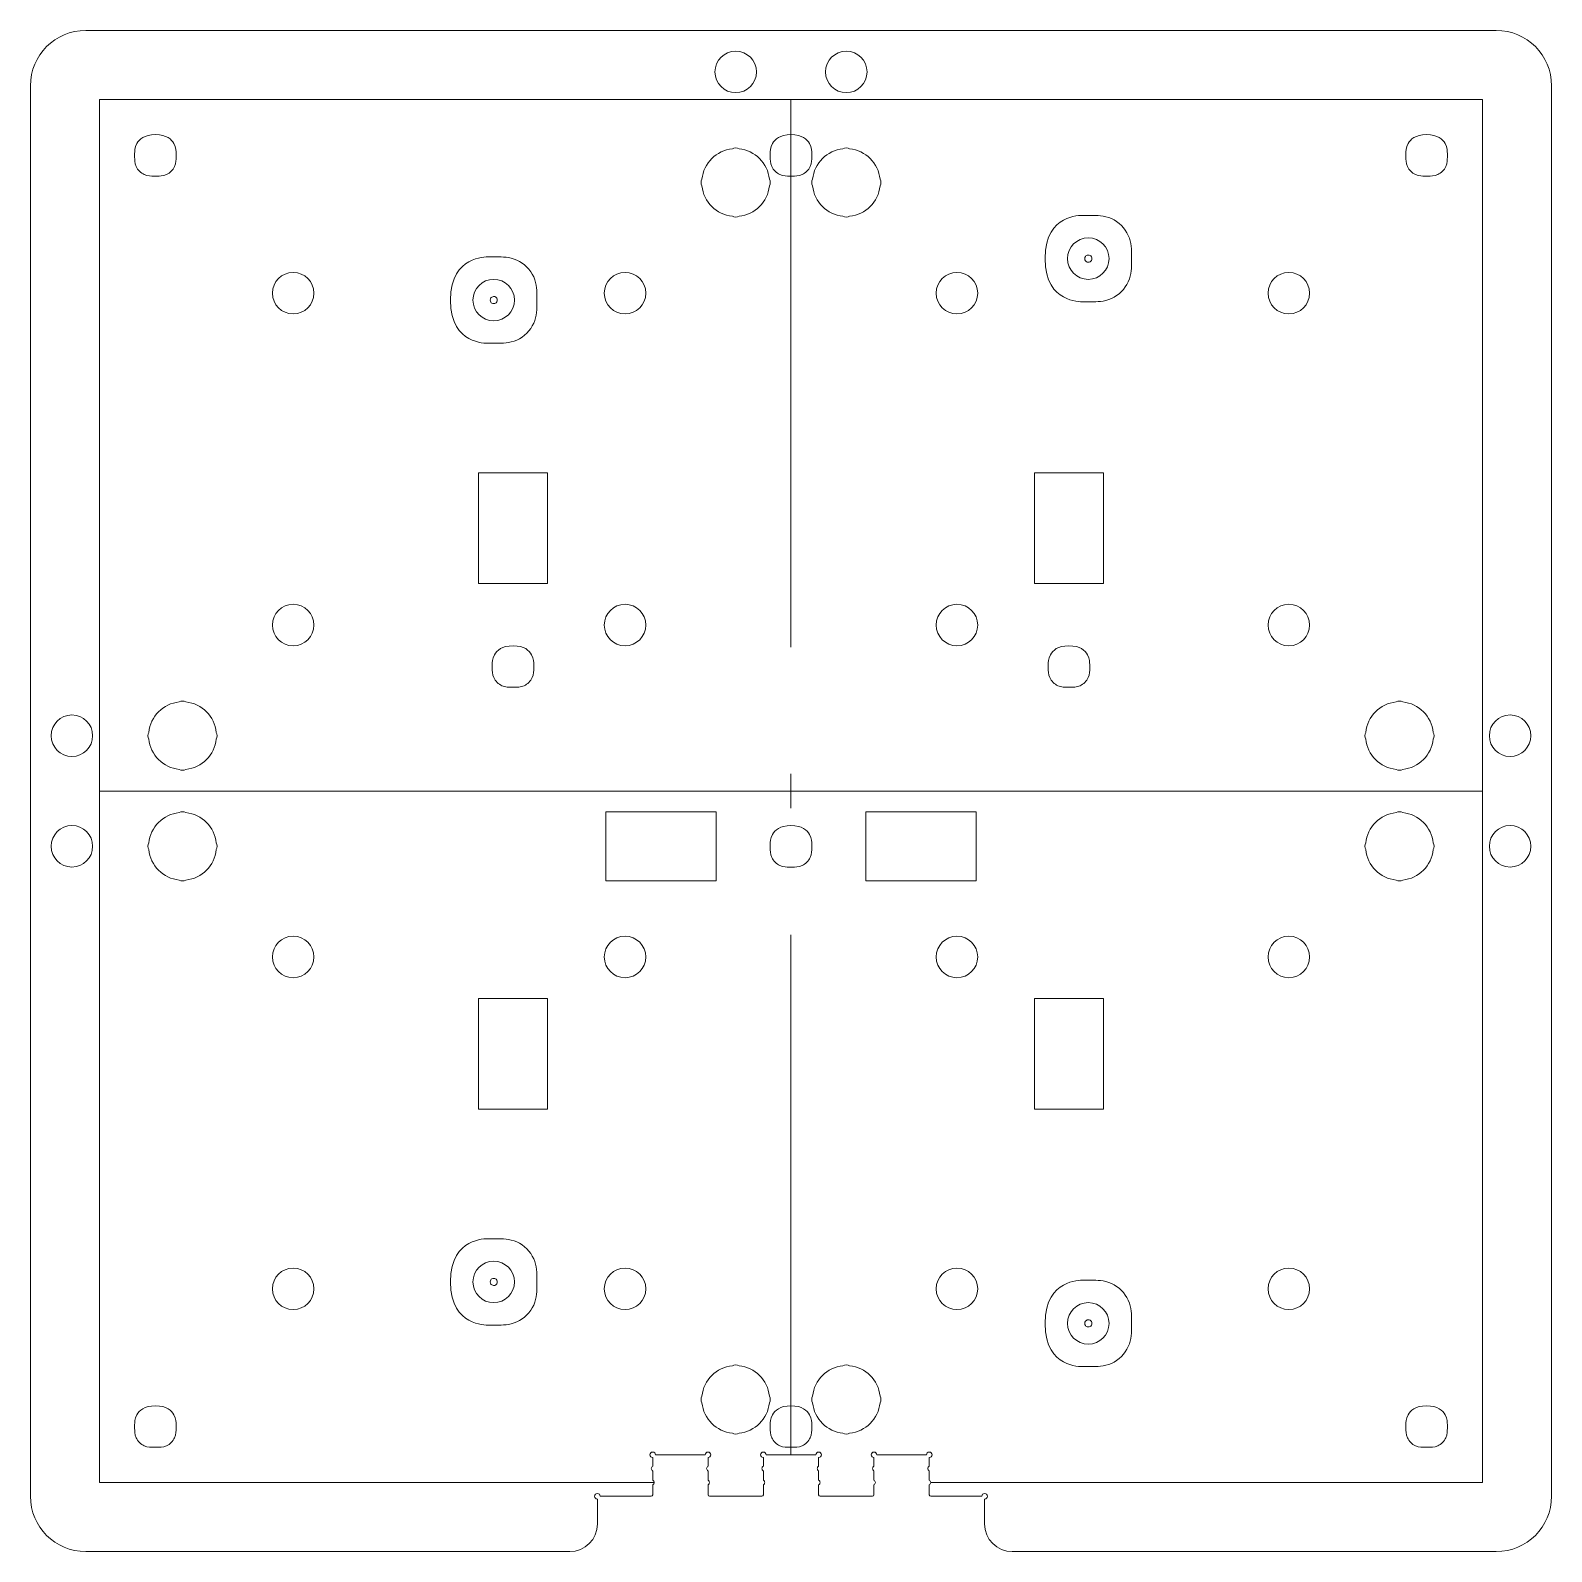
# Model space of a CAD drawing. Header units: millimetres. Extents: x -55 to 55, y -55 to 55.
import ezdxf

# ---------------------------------------------------------------- set-up
doc = ezdxf.new("R2010")
doc.units = ezdxf.units.MM
for name, color, linetype, lineweight, true_color in [('CuttingLines_0p003mm', 5, 'CONTINUOUS', 0, 0x0000ff), ('VectorLines_Heavy_0p003mm', 1, 'CONTINUOUS', 0, 0xff0000), ('VectorLines_Light_0p003mm', 6, 'CONTINUOUS', 0, 0xff00ff)]:
    doc.layers.add(name, color=color, linetype=linetype, lineweight=lineweight, true_color=true_color)

# ---------------------------------------------------------------- blocks, each defined once
blk = doc.blocks.new('HBP_MakerGear_Enhanced_Y_Holes_CL')
at = {"layer": 'CuttingLines_0p003mm'}
for centre in [(21.5, 38.5), (-21.5, 35.5), (-21.5, -35.5), (21.5, -38.5)]:
    blk.add_ellipse(centre, major_axis=(-1.5, 0), ratio=1, dxfattribs=at)
for points in [[(-45.9618, 47.462), (-46.7903, 47.462), (-47.4618, 46.7904), (-47.4618, 45.962), (-47.4618, 45.962), (-47.4619, 45.1335), (-46.7903, 44.462), (-45.9619, 44.462), (-45.9619, 44.462), (-45.1334, 44.4619), (-44.4619, 45.1335), (-44.4619, 45.9619), (-44.4619, 45.9619), (-44.4618, 46.7904), (-45.1334, 47.4619), (-45.9618, 47.4619)], [(0, 47.462), (-0.8284, 47.462), (-1.4999, 46.7904), (-1.4999, 45.962), (-1.4999, 45.962), (-1.5, 45.1335), (-0.8284, 44.462), (0, 44.462), (0, 44.462), (0.8284, 44.4619), (1.4999, 45.1335), (1.4999, 45.9619), (1.4999, 45.9619), (1.5, 46.7904), (0.8284, 47.4619), (0, 47.4619)], [(45.9619, 47.4619), (45.1334, 47.4619), (44.4619, 46.7904), (44.4619, 45.962), (44.4619, 45.962), (44.4618, 45.1335), (45.1334, 44.462), (45.9618, 44.462), (45.9618, 44.462), (46.7903, 44.4619), (47.4618, 45.1335), (47.4618, 45.9619), (47.4618, 45.9619), (47.4619, 46.7904), (46.7903, 47.4619), (45.9619, 47.4619)], [(18.3754, 38.4997), (18.3754, 40.2253), (19.7748, 41.6247), (21.5004, 41.6247), (21.5004, 41.6247), (23.226, 41.6247), (24.6254, 40.2253), (24.6254, 38.4997), (24.6254, 38.4997), (24.6254, 36.7741), (23.226, 35.3747), (21.5004, 35.3747), (21.5004, 35.3747), (19.7748, 35.3747), (18.3754, 36.7741), (18.3754, 38.4997)], [(-24.6246, 35.4997), (-24.6246, 37.2253), (-23.2252, 38.6247), (-21.4996, 38.6247), (-21.4996, 38.6247), (-19.774, 38.6247), (-18.3746, 37.2253), (-18.3746, 35.4997), (-18.3746, 35.4997), (-18.3746, 33.7741), (-19.774, 32.3747), (-21.4996, 32.3747), (-21.4996, 32.3747), (-23.2252, 32.3747), (-24.6246, 33.7741), (-24.6246, 35.4997)], [(21.2504, 38.4997), (21.2504, 38.6378), (21.3623, 38.7497), (21.5004, 38.7497), (21.5004, 38.7497), (21.6384, 38.7497), (21.7504, 38.6378), (21.7504, 38.4997), (21.7504, 38.4997), (21.7504, 38.3616), (21.6384, 38.2497), (21.5004, 38.2497), (21.5004, 38.2497), (21.3623, 38.2497), (21.2504, 38.3616), (21.2504, 38.4997)], [(-21.7496, 35.4997), (-21.7496, 35.6378), (-21.6377, 35.7497), (-21.4996, 35.7497), (-21.4996, 35.7497), (-21.3616, 35.7497), (-21.2496, 35.6378), (-21.2496, 35.4997), (-21.2496, 35.4997), (-21.2496, 35.3616), (-21.3616, 35.2497), (-21.4996, 35.2497), (-21.4996, 35.2497), (-21.6377, 35.2497), (-21.7496, 35.3616), (-21.7496, 35.4997)], [(-22.6003, 23), (-22.6003, 23), (-22.6003, 23), (-22.6003, 23)], [(-22.6003, 23), (-22.6003, 23), (-17.6003, 23), (-17.6003, 23)], [(-22.6003, 23), (-22.6003, 23), (-22.6003, 23), (-22.6003, 23)], [(-22.6003, 15), (-22.6003, 15), (-22.6003, 23), (-22.6003, 23)], [(-17.6003, 23), (-17.6003, 23), (-17.6003, 23), (-17.6003, 23)], [(-17.6003, 23), (-17.6003, 23), (-17.6003, 15), (-17.6003, 15)], [(17.5996, 22.9999), (17.5996, 22.9999), (22.5996, 23), (22.5996, 23)], [(17.5996, 14.9999), (17.5996, 14.9999), (17.5996, 22.9999), (17.5996, 22.9999)], [(22.5996, 23), (22.5996, 23), (22.5996, 15), (22.5996, 15)], [(-22.6003, 15), (-22.6003, 15), (-22.6003, 15), (-22.6003, 15)], [(-17.6003, 15), (-17.6003, 15), (-22.6003, 15), (-22.6003, 15)], [(22.5996, 15), (22.5996, 15), (17.5996, 14.9999), (17.5996, 14.9999)], [(-20.1003, 10.5), (-20.9288, 10.5), (-21.6003, 9.8284), (-21.6003, 9), (-21.6003, 9), (-21.6004, 8.1715), (-20.9288, 7.5), (-20.1004, 7.5), (-20.1004, 7.5), (-19.2719, 7.4999), (-18.6004, 8.1715), (-18.6004, 8.9999), (-18.6004, 8.9999), (-18.6003, 9.8284), (-19.2719, 10.4999), (-20.1003, 10.4999)], [(20.0996, 10.5), (19.2711, 10.5), (18.5996, 9.8284), (18.5996, 9), (18.5996, 9), (18.5995, 8.1715), (19.2711, 7.5), (20.0995, 7.5), (20.0995, 7.5), (20.928, 7.4999), (21.5995, 8.1715), (21.5995, 8.9999), (21.5995, 8.9999), (21.5996, 9.8284), (20.928, 10.4999), (20.0996, 10.4999)], [(-13.4003, -1.4999), (-13.4003, -1.4999), (-5.4003, -1.4999), (-5.4003, -1.4999)], [(-13.4003, -6.4999), (-13.4003, -6.4999), (-13.4003, -1.4999), (-13.4003, -1.4999)], [(-5.4003, -1.4999), (-5.4003, -1.4999), (-5.4003, -6.4999), (-5.4003, -6.4999)], [(5.3996, -1.5), (5.3996, -1.5), (5.3996, -1.5), (5.3996, -1.5)], [(5.3996, -6.5), (5.3996, -6.5), (5.3996, -1.5), (5.3996, -1.5)], [(5.3996, -1.5), (5.3996, -1.5), (5.3996, -1.5), (5.3996, -1.5)], [(5.3996, -1.5), (5.3996, -1.5), (13.3996, -1.5), (13.3996, -1.5)], [(13.3996, -1.5), (13.3996, -1.5), (13.3996, -1.5), (13.3996, -1.5)], [(13.3996, -1.5), (13.3996, -1.5), (13.3996, -6.5), (13.3996, -6.5)], [(-0.0004, -2.5), (-0.8288, -2.5), (-1.5003, -3.1715), (-1.5003, -3.9999), (-1.5003, -3.9999), (-1.5004, -4.8284), (-0.8288, -5.4999), (-0.0004, -5.4999), (-0.0004, -5.4999), (0.828, -5.5), (1.4995, -4.8284), (1.4995, -4), (1.4995, -4), (1.4996, -3.1715), (0.828, -2.5), (-0.0004, -2.5)], [(-5.4003, -6.4999), (-5.4003, -6.4999), (-13.4003, -6.4999), (-13.4003, -6.4999)], [(5.3996, -6.5), (5.3996, -6.5), (5.3996, -6.5), (5.3996, -6.5)], [(13.3996, -6.5), (13.3996, -6.5), (5.3996, -6.5), (5.3996, -6.5)], [(-22.6004, -14.9999), (-22.6004, -14.9999), (-17.6004, -14.9999), (-17.6004, -14.9999)], [(-22.6004, -22.9999), (-22.6004, -22.9999), (-22.6004, -14.9999), (-22.6004, -14.9999)], [(-17.6004, -14.9999), (-17.6004, -14.9999), (-17.6004, -22.9999), (-17.6004, -22.9999)], [(17.5995, -14.9999), (17.5995, -14.9999), (17.5995, -14.9999), (17.5995, -14.9999)], [(17.5995, -14.9999), (17.5995, -14.9999), (22.5996, -15), (22.5996, -15)], [(17.5995, -14.9999), (17.5995, -14.9999), (17.5995, -14.9999), (17.5995, -14.9999)], [(17.5995, -23), (17.5995, -23), (17.5995, -14.9999), (17.5995, -14.9999)], [(22.5996, -15), (22.5996, -15), (22.5996, -15), (22.5996, -15)], [(22.5996, -15), (22.5996, -15), (22.5996, -23), (22.5996, -23)], [(-17.6004, -22.9999), (-17.6004, -22.9999), (-22.6004, -22.9999), (-22.6004, -22.9999)], [(17.5995, -23), (17.5995, -23), (17.5995, -23), (17.5995, -23)], [(22.5996, -23), (22.5996, -23), (17.5995, -23), (17.5995, -23)], [(-24.6246, -35.5003), (-24.6246, -33.7747), (-23.2252, -32.3753), (-21.4996, -32.3753), (-21.4996, -32.3753), (-19.774, -32.3753), (-18.3746, -33.7747), (-18.3746, -35.5003), (-18.3746, -35.5003), (-18.3746, -37.2259), (-19.774, -38.6253), (-21.4996, -38.6253), (-21.4996, -38.6253), (-23.2252, -38.6253), (-24.6246, -37.2259), (-24.6246, -35.5003)], [(-21.7496, -35.5003), (-21.7496, -35.3622), (-21.6377, -35.2503), (-21.4996, -35.2503), (-21.4996, -35.2503), (-21.3616, -35.2503), (-21.2496, -35.3622), (-21.2496, -35.5003), (-21.2496, -35.5003), (-21.2496, -35.6384), (-21.3616, -35.7503), (-21.4996, -35.7503), (-21.4996, -35.7503), (-21.6377, -35.7503), (-21.7496, -35.6384), (-21.7496, -35.5003)], [(18.3754, -38.5003), (18.3754, -36.7747), (19.7748, -35.3753), (21.5004, -35.3753), (21.5004, -35.3753), (23.226, -35.3753), (24.6254, -36.7747), (24.6254, -38.5003), (24.6254, -38.5003), (24.6254, -40.2259), (23.226, -41.6253), (21.5004, -41.6253), (21.5004, -41.6253), (19.7748, -41.6253), (18.3754, -40.2259), (18.3754, -38.5003)], [(21.2504, -38.5003), (21.2504, -38.3622), (21.3623, -38.2503), (21.5004, -38.2503), (21.5004, -38.2503), (21.6384, -38.2503), (21.7504, -38.3622), (21.7504, -38.5003), (21.7504, -38.5003), (21.7504, -38.6384), (21.6384, -38.7503), (21.5004, -38.7503), (21.5004, -38.7503), (21.3623, -38.7503), (21.2504, -38.6384), (21.2504, -38.5003)], [(-45.9619, -44.4617), (-46.7903, -44.4617), (-47.4618, -45.1333), (-47.4618, -45.9617), (-47.4618, -45.9617), (-47.4619, -46.7902), (-46.7903, -47.4617), (-45.9619, -47.4617), (-45.9619, -47.4617), (-45.1334, -47.4618), (-44.4619, -46.7902), (-44.4619, -45.9618), (-44.4619, -45.9618), (-44.4618, -45.1333), (-45.1334, -44.4618), (-45.9618, -44.4618)], [(0, -44.4617), (-0.8284, -44.4617), (-1.4999, -45.1333), (-1.4999, -45.9617), (-1.4999, -45.9617), (-1.5, -46.7902), (-0.8284, -47.4617), (0, -47.4617), (0, -47.4617), (0.8284, -47.4618), (1.4999, -46.7902), (1.4999, -45.9618), (1.4999, -45.9618), (1.5, -45.1333), (0.8284, -44.4618), (0, -44.4618)], [(45.9618, -44.4618), (45.1334, -44.4618), (44.4619, -45.1333), (44.4619, -45.9617), (44.4619, -45.9617), (44.4618, -46.7902), (45.1334, -47.4617), (45.9618, -47.4617), (45.9618, -47.4617), (46.7903, -47.4618), (47.4618, -46.7902), (47.4618, -45.9618), (47.4618, -45.9618), (47.4619, -45.1333), (46.7903, -44.4618), (45.9619, -44.4618)]]:
    blk.add_open_spline(points, degree=3, dxfattribs=at)

msp = doc.modelspace()

# ---------------------------------------------------------------- linework, layer by layer
at = {"layer": 'CuttingLines_0p003mm'}
for p, q in [((-51, 55), (51, 55)), ((-55, -51), (-55, 51)), ((55, 51), (55, -51)), ((-10, -48.2), (-10, -48.83)), ((-6.2, -48), (-9.8, -48)), ((-6, -48.83), (-6, -48.2)), ((-2, -48.2), (-2, -48.83)), ((-1.8, -48), (1.8, -48)), ((2, -48.2), (2, -48.83)), ((6, -48.83), (6, -48.2)), ((6.2, -48), (9.8, -48)), ((10, -48.2), (10, -48.83)), ((-10, -49.17), (-10, -49.83)), ((-6, -49.83), (-6, -49.17)), ((-2, -49.17), (-2, -49.83)), ((2, -49.17), (2, -49.83)), ((6, -49.83), (6, -49.17)), ((10, -49.17), (10, -49.83)), ((-10, -50.17), (-10, -50.9)), ((-6, -50.9), (-6, -50.17)), ((-2, -50.17), (-2, -50.9)), ((2, -50.17), (2, -50.9)), ((6, -50.9), (6, -50.17)), ((10, -50.17), (10, -50.9)), ((-14, -53), (-14, -51.2)), ((-10.1, -51), (-13.8, -51)), ((-2.1, -51), (-5.9, -51)), ((2.1, -51), (5.9, -51)), ((10.1, -51), (13.8, -51)), ((14, -51.2), (14, -53)), ((-16, -55), (-51, -55)), ((51, -55), (16, -55))]:
    msp.add_line(p, q, dxfattribs=at)
for centre in [(-4, 52), (4, 52), (-36, 36), (-12, 36), (12, 36), (36, 36), (-36, 12), (-12, 12), (12, 12), (36, 12), (-52, 4), (52, 4), (-52, -4), (52, -4), (-36, -12), (-12, -12), (12, -12), (36, -12), (-36, -36), (-12, -36), (12, -36), (36, -36)]:
    msp.add_circle(centre, 1.5, dxfattribs=at)
for centre, radius, start, end in [((51, 51), 4, 0, 90), ((-51, 51), 4, 90, 180), ((-4, 44), 2.45, 95.6435, 174.3565), ((-4, 46), 0.5, 61.1933, 118.8067), ((-4, 44), 2.45, 5.6435, 84.3565), ((4, 44), 2.45, 95.6435, 174.3565), ((4, 46), 0.5, 61.1933, 118.8067), ((4, 44), 2.45, 5.6435, 84.3565), ((-6, 44), 0.5, 151.1933, 208.8067), ((-2, 44), 0.5, 331.1933, 28.8067), ((2, 44), 0.5, 151.1933, 208.8067), ((6, 44), 0.5, 331.1933, 28.8067), ((-4, 44), 2.45, 185.6435, 264.3565), ((-4, 44), 2.45, 275.6435, 354.3565), ((4, 44), 2.45, 185.6435, 264.3565), ((4, 44), 2.45, 275.6435, 354.3565), ((-4, 42), 0.5, 241.1933, 298.8067), ((4, 42), 0.5, 241.1933, 298.8067), ((-44, 4), 2.45, 95.6435, 174.3565), ((-44, 6), 0.5, 61.1933, 118.8067), ((-44, 4), 2.45, 5.6435, 84.3565), ((44, 4), 2.45, 95.6435, 174.3565), ((44, 6), 0.5, 61.1933, 118.8067), ((44, 4), 2.45, 5.6435, 84.3565), ((-46, 4), 0.5, 151.1933, 208.8067), ((-44, 4), 2.45, 185.6435, 264.3565), ((-44, 4), 2.45, 275.6435, 354.3565), ((-42, 4), 0.5, 331.1933, 28.8067), ((42, 4), 0.5, 151.1933, 208.8067), ((44, 4), 2.45, 185.6435, 264.3565), ((44, 4), 2.45, 275.6435, 354.3565), ((46, 4), 0.5, 331.1933, 28.8067), ((-44, 2), 0.5, 241.1933, 298.8067), ((44, 2), 0.5, 241.1933, 298.8067), ((-44, -4), 2.45, 95.6435, 174.3565), ((-44, -2), 0.5, 61.1933, 118.8067), ((-44, -4), 2.45, 5.6435, 84.3565), ((44, -4), 2.45, 95.6435, 174.3565), ((44, -2), 0.5, 61.1933, 118.8067), ((44, -4), 2.45, 5.6435, 84.3565), ((-46, -4), 0.5, 151.1933, 208.8067), ((-44, -4), 2.45, 185.6435, 264.3565), ((-44, -4), 2.45, 275.6435, 354.3565), ((-42, -4), 0.5, 331.1933, 28.8067), ((42, -4), 0.5, 151.1933, 208.8067), ((44, -4), 2.45, 185.6435, 264.3565), ((44, -4), 2.45, 275.6435, 354.3565), ((46, -4), 0.5, 331.1933, 28.8067), ((-44, -6), 0.5, 241.1933, 298.8067), ((44, -6), 0.5, 241.1933, 298.8067), ((-4, -44), 2.45, 95.6435, 174.3565), ((-4, -42), 0.5, 61.1933, 118.8067), ((-4, -44), 2.45, 5.6435, 84.3565), ((4, -44), 2.45, 95.6435, 174.3565), ((4, -42), 0.5, 61.1933, 118.8067), ((4, -44), 2.45, 5.6435, 84.3565), ((-6, -44), 0.5, 151.1933, 208.8067), ((-2, -44), 0.5, 331.1933, 28.8067), ((2, -44), 0.5, 151.1933, 208.8067), ((6, -44), 0.5, 331.1933, 28.8067), ((-4, -44), 2.45, 185.6435, 264.3565), ((-4, -44), 2.45, 275.6435, 354.3565), ((4, -44), 2.45, 185.6435, 264.3565), ((4, -44), 2.45, 275.6435, 354.3565), ((-4, -46), 0.5, 241.1933, 298.8067), ((4, -46), 0.5, 241.1933, 298.8067), ((-10, -48), 0.2, 0, 270), ((-6, -48), 0.2, 270, 180), ((-2, -48), 0.2, 0, 270), ((2, -48), 0.2, 270, 180), ((6, -48), 0.2, 0, 270), ((10, -48), 0.2, 270, 180), ((-9.9, -49), 0.2, 120, 240), ((-5.9, -49), 0.2, 120, 240), ((-1.9, -49), 0.2, 120, 240), ((2.1, -49), 0.2, 120, 240), ((6.1, -49), 0.2, 120, 240), ((10.1, -49), 0.2, 120, 240), ((-10.1, -50), 0.2, 300, 60), ((-6.1, -50), 0.2, 300, 60), ((-2.1, -50), 0.2, 300, 60), ((1.9, -50), 0.2, 300, 60), ((5.9, -50), 0.2, 300, 60), ((9.9, -50), 0.2, 300, 60), ((-51, -51), 4, 180, 270), ((-14, -51), 0.2, 0, 270), ((-10.1, -50.9), 0.1, 270, 360), ((-5.9, -50.9), 0.1, 180, 270), ((-2.1, -50.9), 0.1, 270, 360), ((2.1, -50.9), 0.1, 180, 270), ((5.9, -50.9), 0.1, 270, 0), ((10.1, -50.9), 0.1, 180, 270), ((14, -51), 0.2, 270, 180), ((51, -51), 4, 270, 0), ((-16, -53), 2, 270, 0), ((16, -53), 2, 180, 270)]:
    msp.add_arc(centre, radius, start, end, dxfattribs=at)
at = {"layer": 'VectorLines_Heavy_0p003mm'}
for p, q in [((-50, -50), (-50, 50)), ((-50, 50), (50, 50)), ((50, 50), (50, -50)), ((-9.9, -50), (-50, -50)), ((50, -50), (10.1, -50))]:
    msp.add_line(p, q, dxfattribs=at)
at = {"layer": 'VectorLines_Light_0p003mm'}
for p, q in [((0, 50), (0, 10.41)), ((0, 1.25), (0, -1.25)), ((-50, 0), (50, 0)), ((0, -10.41), (0, -48))]:
    msp.add_line(p, q, dxfattribs=at)

# ---------------------------------------------------------------- block references
at = {"layer": 'CuttingLines_0p003mm'}
msp.add_blockref('HBP_MakerGear_Enhanced_Y_Holes_CL', (0, 0), dxfattribs=at)

doc.saveas('drawing.dxf')
